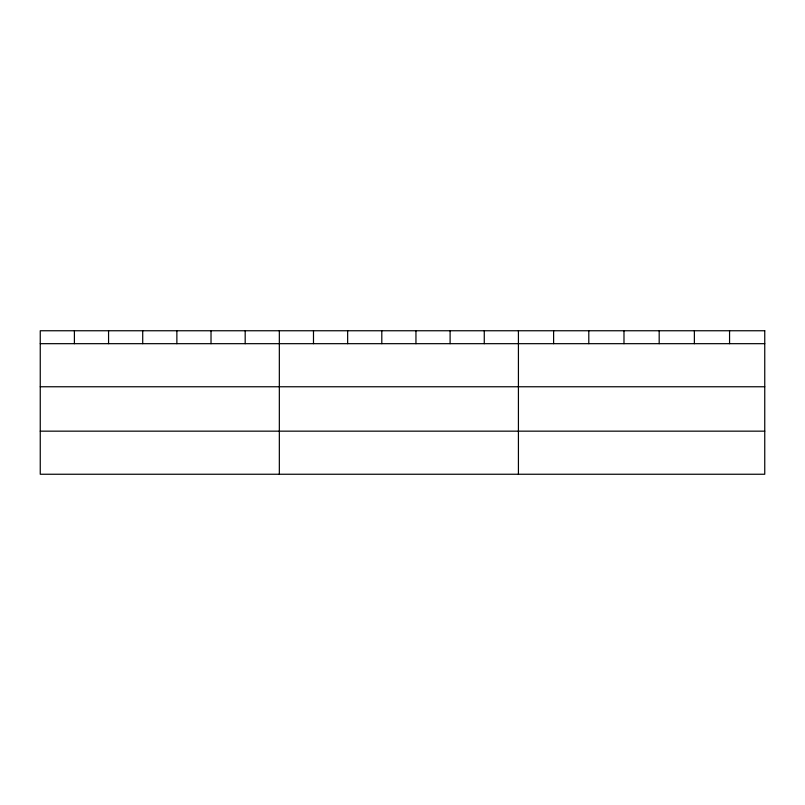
<?xml version="1.0" encoding="UTF-8"?>
<svg xmlns="http://www.w3.org/2000/svg" width="805" height="805" viewBox="0 0 805 805"><rect width="100%" height="100%" fill="white"/><g stroke="black" fill="none" stroke-linecap="round" stroke-linejoin="round"><path stroke-width="1.21" d="M40.25 343.675L764.75 343.675M40.25 386.762L764.75 386.762M40.25 431.158L764.75 431.158M729.561 330.754L729.561 343.675M694.373 330.754L694.373 343.675M659.184 330.754L659.184 343.675M623.986 330.754L623.986 343.675M588.797 330.754L588.797 343.675M553.609 330.754L553.609 343.675M518.42 330.754L518.42 474.246M484.268 330.754L484.268 343.675M450.106 330.754L450.106 343.675M415.954 330.754L415.954 343.675M381.801 330.754L381.801 343.675M347.649 330.754L347.649 343.675M313.487 330.754L313.487 343.675M279.335 330.754L279.335 474.246M245.183 330.754L245.183 343.675M211.021 330.754L211.021 343.675M176.869 330.754L176.869 343.675M142.716 330.754L142.716 343.675M108.564 330.754L108.564 343.675M74.402 330.754L74.402 343.675M764.75 330.754L40.25 330.754L40.25 474.246L764.75 474.246L764.75 330.754"/></g></svg>
